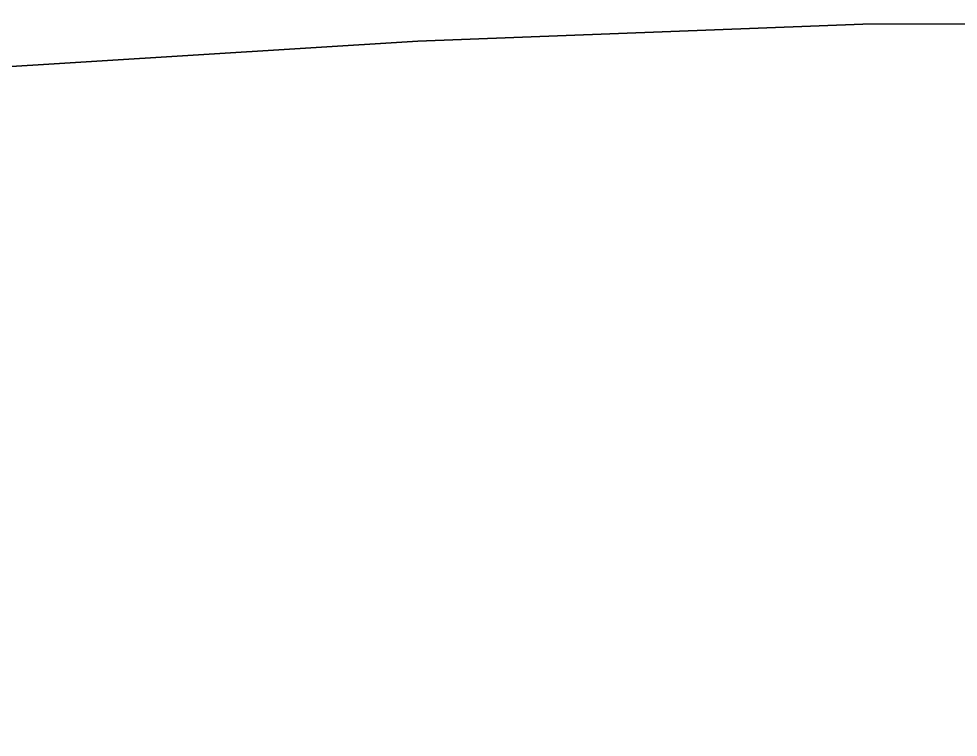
# Model space of a CAD drawing. Header units: inches. Extents: x -58.9 to 13, y -8.9 to 33.
# Drawn here: x -48.78 to -38.69, y 25.25 to 32.96 of the extents above; entities that cross this region are included whole.
import ezdxf

# ---------------------------------------------------------------- set-up
doc = ezdxf.new("R2010")
doc.units = ezdxf.units.IN
doc.layers.add('TABLE-TOPVEN', color=6, linetype='Continuous')

msp = doc.modelspace()

# ---------------------------------------------------------------- linework, layer by layer
at = {"layer": 'TABLE-TOPVEN', "invisible_edges": 15}
for points in [[(-39.712, -8.86, 28.5), (-39.709, 32.901, 28.5), (-44.489, 32.722, 28.5), (-44.494, -8.68, 28.5)], [(-44.489, 32.722, 27.324), (-39.709, 32.901, 27.324), (-39.702, -8.86, 27.324), (-44.466, -8.682, 27.324)], [(-10.926, -8.92, 28.5), (-10.926, 32.96, 28.5), (-39.709, 32.901, 28.5), (-39.712, -8.86, 28.5)], [(-39.709, 32.901, 27.324), (-10.926, 32.96, 27.324), (-10.926, -8.92, 27.324), (-39.702, -8.86, 27.324)], [(-49.263, 32.423, 27.324), (-44.489, 32.722, 27.324), (-44.466, -8.682, 27.324), (-49.263, -8.382, 27.324)], [(-44.494, -8.68, 28.5), (-44.489, 32.722, 28.5), (-49.263, 32.423, 28.5), (-49.263, -8.382, 28.5)]]:
    msp.add_3dface(points, dxfattribs=at)
at = {"layer": 'TABLE-TOPVEN'}
for points in [[(-39.709, 32.901, 28.5), (-39.709, 32.901, 27.324), (-44.489, 32.722, 27.324), (-44.489, 32.722, 28.5)], [(-10.926, 32.96, 28.5), (-10.926, 32.96, 27.324), (-39.709, 32.901, 27.324), (-39.709, 32.901, 28.5)], [(-44.489, 32.722, 28.5), (-44.489, 32.722, 27.324), (-49.263, 32.423, 27.324), (-49.263, 32.423, 28.5)]]:
    msp.add_3dface(points, dxfattribs=at)

doc.saveas('drawing.dxf')
